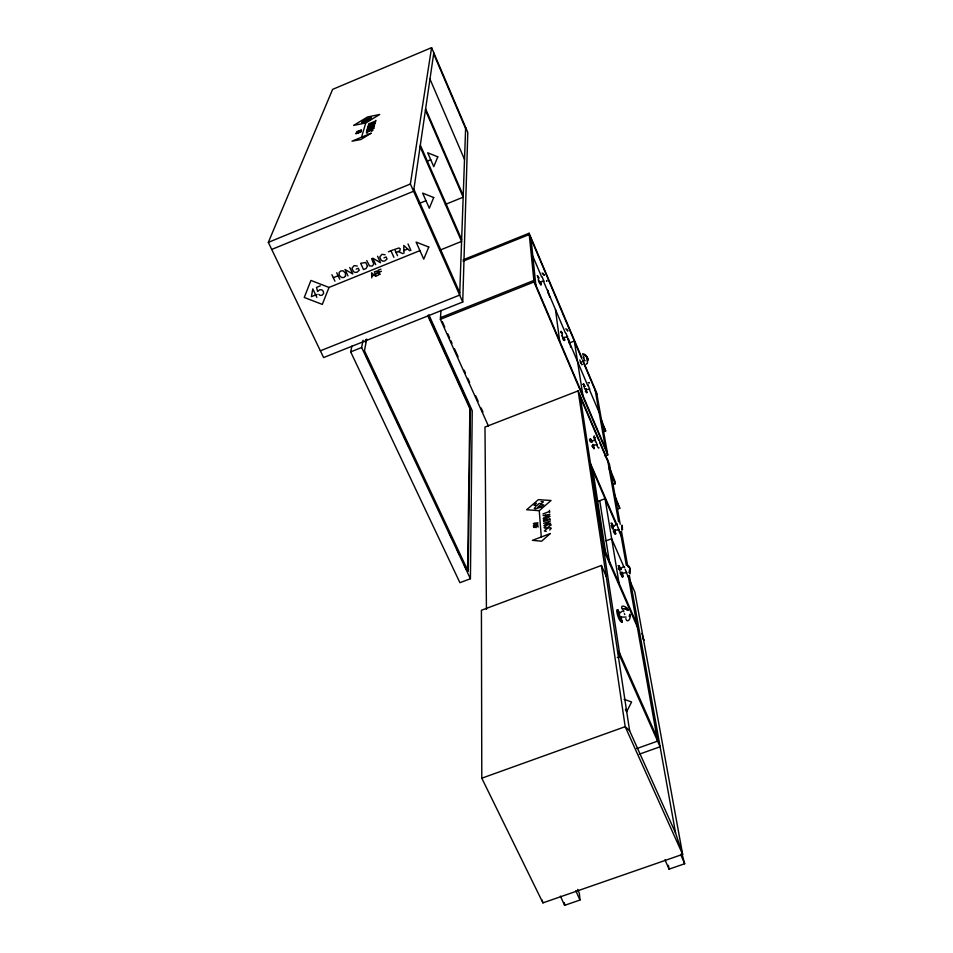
<?xml version="1.0" encoding="UTF-8"?>
<svg xmlns="http://www.w3.org/2000/svg" width="953" height="953" viewBox="0 0 953 953"><rect width="100%" height="100%" fill="white"/><g stroke="black" fill="none" stroke-linecap="round" stroke-linejoin="round"><path stroke-width="1.43" d="M351.907 346.082L350.692 351.883L459.918 582.688L470.413 578.745L472.235 410.707L428.933 315.002M467.554 570.216L469.877 408.694L427.694 315.514M428.266 315.288L470.448 408.468L468.233 571.431L364.475 350.716L366.655 339.125M587.584 360.508C588.144 357.47 585.678 353.944 582.617 353.706M462.729 302.006L467.792 132.443L431.59 47.65L332.621 89.368L268.329 242.372L323.603 357.566L462.729 302.006L410.374 184.012L431.59 47.65M465.66 127.44L459.668 295.096L320.363 350.811M488.46 426.086L440.381 319.315L441.001 310.285M623.548 610.349L623.786 611.766M622.297 573.027L622.238 572.741M433.806 52.82L413.59 191.255L271.724 249.448M617.056 524.055L617.127 525.067M630.076 573.897L629.826 568.262L628.504 566.022M365.392 342.318L365.94 339.411M470.413 578.745L361.64 347.511L363.057 340.221M621.011 618.437L621.249 617.508L622.071 622.095C618.08 622.261 613.958 602.725 619.379 612.445M622.071 622.095L622.249 621.201M546.665 281.278L546.843 280.456L546.534 281.183M587.501 361.306L587.465 357.947L587.405 362.998M582.402 364.463L581.521 364.749M375.53 121.567L375.863 120.34M370.491 124.938L370.765 124.009M629.492 616.46L629.778 614.208L629.349 616.472M361.532 137.22L365.773 122.949L379.735 114.479L367.536 116.981L353.611 125.391L365.773 122.949M364.749 120.674L365.166 119.292L371.515 117.553L362.14 121.46M360.734 132.407L360.949 131.717L356.231 133.682M621.94 529.344L621.94 525.151M358.554 133.241L358.733 132.646M358.9 132.11C367.441 127.857 348.381 137.506 359.031 131.681M358.304 131.669L358.495 131.037M593.302 444.67L593.231 445.921L593.397 445.015M329.023 287.437L322.293 304.4L304.257 297.467L310.928 280.444L329.023 287.437L419.939 250.615M586.262 389.598L586.202 389.229M621.701 530.011L622.095 525.568L622.512 529.82M629.397 572.777L629.826 568.202L629.278 572.765M535.872 525.627L534.633 526.747L533.549 526.509L533.489 525.722L537.826 524.079L536.968 525.758L535.812 524.841M376.983 273.082L377.662 271.605L376.959 271.069L374.398 271.819L376.328 276.013L378.829 274.809L378.21 273.106L375.291 273.761M587.072 363.569L586.143 364.272M539.255 510.701L551.013 500.492L538.397 499.646L526.652 509.748L539.255 510.701L541.292 536.992M586.071 390.206L586.226 389.42M549.762 530.035L551.227 528.331L550.655 527.759L547.725 528.165L544.33 530.94L546.212 531.452M535.836 506.782L534.264 508.425L535.133 508.938L540.839 507.163L543.698 504.852L540.649 504.804L537.945 507.032L540.839 507.163M591.932 441.453L595.268 439.416M616.936 523.971L613.494 526.378M599.092 447.827L598.353 447.993L597.019 445.587M619.474 613.053L622.535 611.028M625.823 618.64C627.038 623.846 631.148 618.842 629.957 615.269M536.408 503.267L534.049 505.376L536.861 505.519L539.136 503.446L541.28 503.72L543.413 501.826L541.101 501.54M396.114 252.569L399.819 250.83L400.248 248.864L399.081 247.959L394.673 249.4L397.556 255.738M533.466 525.377L537.885 522.756L533.346 523.59M543.293 518.253L549.869 514.346L543.079 515.621M371.527 131.311C377.698 127.237 361.83 133.742 367.691 132.943M369.347 120.042L371.146 118.839L361.735 122.77L367.477 120.364L364.868 120.936M367.953 126.225L375.351 122.484L368.358 124.807M356.589 132.527L361.556 130.025L356.899 131.562M610.885 523.257L611.933 523.316L613.637 526.58M617.997 565.725L619.105 565.748L620.594 568.548M537.242 275.572L538.731 277.645M368.62 123.902L375.696 120.948M367.87 126.499L375.053 123.509L367.644 127.273L374.648 125.01L367.429 128.024M367.143 129L374.303 126.022L366.798 130.216L373.981 127.214M426.622 161.438L430.732 159.735M268.329 242.372L410.374 184.012M419.106 203.513L425.979 200.702M445.396 204.418L463.17 197.176L425.431 110.179M388.407 251.818L393.494 249.746M333.324 277.716L338.148 275.762M356.184 269.115L358.316 268.246L359.233 270.247L357.089 272.201L355.219 272.439L353.492 271.665L351.943 268.305L354.051 265.637L357.28 266.03M383.976 257.846L386.108 256.976L387.025 258.978L384.869 260.943L382.987 261.182L381.271 260.395L379.723 257.024L381.855 254.356L385.095 254.749M403.905 250.544L407.705 249.007M320.327 285.84L316.515 287.389L317.635 291.558L319.553 289.807L321.876 289.831L323.341 291.368L323.603 293.476L322.019 295.299L320.077 295.382L318.838 294.406M317.099 294.358L311.393 296.669L312.81 288.89L316.849 297.384M380.914 269.127L378.186 270.235L380.14 274.476M379.103 272.224L381.474 271.26M371.694 276.12L374.207 275.107M439.512 250.329L461.586 241.395L420.094 146.714M463.122 259.812L529.118 233.235L581.628 357.375M463.087 261.17L529.249 234.533L581.89 358.947M350.692 351.883L361.64 347.511M440.5 317.671L533.871 280.444L607.418 452.973M440.381 319.315L534.025 281.993L529.118 233.235M570.633 347.13L569.977 342.758L574.314 341.055L582.891 395.447M620.2 524.233L609.432 464.206L578.137 390.885L484.982 427.051L486.435 609.443M602.951 432.019L605.679 430.97L601.081 419.01M605.024 455.999L607.776 454.95L596.638 392.839L582.783 360.103M612.731 484.66L615.304 483.683L614.792 480.872L609.324 467.244M542.936 513.953L549.536 511.451M543.329 518.766L550.036 516.228L543.448 520.195L550.286 519.04L543.567 521.577M596.959 501.743L605.048 498.681L619.033 583.212M543.71 523.388L550.381 520.862L543.901 525.615L550.584 523.078M533.62 527.497L538.004 525.83L538.1 527.104M617.127 509.283L619.784 508.271L614.471 494.464M606.084 540.816L611.671 538.719L623.858 566.821M606.251 576.529L601.403 565.474L481.42 610.254L481.789 778.196L542.936 902.872L682.646 854.353L634.877 592.206L630.636 582.426M619.486 612.862L618.914 612.648L619.712 613.291M617.33 657.63L620.093 656.617L580.043 395.352M481.789 778.196L625.192 726.674L629.599 730.701L675.57 832.993L682.646 854.353L625.192 726.674L601.403 565.474M636.723 748.581L657.606 741.124L628.158 575.6M639.26 754.204L660.107 746.771L617.484 650.732M560.412 896.106L564.605 905.35L579.972 900.025L579.4 893.473L577.721 889.399M664.98 859.785L669.054 869.172L684.671 863.752L681.836 853.233M622.392 608.741L624.787 608.657M540.375 281.743L544.008 281.183M564.033 337.422L567.631 336.897M594.517 435.962C592.945 436.129 594.053 438.952 595.494 437.582L594.124 437.915L595.411 441.704M586.238 389.646L589.788 389.134M597.317 444.765L593.266 445.027M614.935 530.285L619.14 529.737M621.987 572.503L622.226 573.194L626.717 572.598M626.109 617.079L621.022 617.079M582.819 354.981L584.07 355.04M623.965 608.61L624.834 608.717M398.509 251.604L402.845 253.653M588.168 382.594L588.799 382.701M565.701 328.845L567.083 329.393M542.043 273.046L543.448 273.606M588.751 382.606L589.442 382.903M542.924 274.428L544.342 275.072M624.108 699.299L631.589 701.992L626.597 711.855L625.466 709.33M625.704 608.955L627.801 610.313M625.68 608.896L627.789 610.289M567.249 330.512L567.988 330.917L567.214 330.405M543.532 274.524L544.306 274.976M626.169 607.895L626.919 608.455M615.138 533.096L615.757 533.597L614.399 531.786M622.5 576.16L621.725 574.838M621.475 621.034L618.318 613.887L617.651 609.622L621.523 620.844M375.577 276.322L371.587 272.784L371.753 277.871M409.766 250.842L403.786 245.493L403.977 253.2M626.586 608.181L627.741 609.515M627.074 608.55L628.087 609.789M627.646 609.241C626.967 606.549 619.367 603.809 622.309 609.146M628.194 565.737L629.623 567.785L628.11 565.474M620.903 569.215L620.069 568.572L620.641 569.12M626.597 572.539L625.144 569.334M613.387 526.497L612.684 525.317L613.172 526.401M619.021 529.665L618.271 528.176M567.511 336.743L566.821 335.313M584.797 360.913L584.951 360.639M622.547 575.946L620.665 572.396M621.082 569.572C619.784 568.524 625.061 564.784 624.608 567.726M620.844 569.501L619.879 567.797L620.391 568.929M585.321 391.254L586.845 392.85L585.952 388.884M615.173 532.858L614.161 530.761M538.862 278.502L538.171 277.132L538.576 277.966M562.52 334.169L561.829 332.776L562.21 333.574M584.713 386.382L584.01 384.964L584.38 385.727M597.019 444.336L595.625 440.977M563.759 338.518C565.963 341.412 563.056 341.162 562.556 337.779M589.514 388.705L587.941 384.619M562.365 333.252L561.043 331.263L560.543 332.12M563.485 338.351L564.736 340.245L564.236 337.958M585.726 390.67L586.929 392.445L586 390.837M539.767 282.576L540.994 285.007L538.802 281.957M591.944 442.097L591.36 440.87L591.825 441.906M642.644 637.76L643.894 640.356L641.929 633.542M543.675 280.658L542.186 276.906M540.041 282.731L541.078 284.59L540.625 282.422M583.784 357.601L583.296 356.708L584.582 360.448M331.918 274.714L334.944 281.171M366.274 356.386L368.811 361.771M373.874 372.54L376.399 377.924M381.462 388.681L383.999 394.065M389.062 404.834L391.588 410.219M396.651 420.976L399.188 426.36M404.251 437.129L408.682 446.552M449.185 532.667L451.71 538.052M456.773 548.821L459.31 554.205M464.373 564.962L466.899 570.347M336.731 272.749L339.768 279.217M347.988 275.882L344.998 269.449L352.765 273.952L349.763 267.507M614.923 497.8L619.784 508.271M581.437 362.914L580.961 361.854M375.72 264.648L372.754 258.18L380.509 262.706L377.555 256.238M371.61 258.608L373.802 264.16L372.242 266.054L369.526 265.887L366.738 260.574M600.807 420.261L605.679 430.97M613.351 531.262L614.78 534.037L615.65 534.085L614.911 529.916M390.944 250.782L393.899 257.274M408.003 243.944L410.898 250.389M442.323 321.709L444.741 327.105M447.779 333.848L449.602 337.898M450.817 340.59L452.032 343.283M454.45 348.679L458.095 356.767M464.171 370.252L465.374 372.945M467.804 378.341L469.626 382.379M475.702 395.864L478.12 401.261M481.158 408.003L482.98 412.041M575.791 890.757L579.972 900.025M592.635 445.539L594.16 448.386L592.397 445.492M591.873 445.98L594.076 448.839L593.076 444.301M413.876 189.266L459.751 292.702M619.545 652.984L656.903 737.229M580.758 361.83L581.175 362.759M580.306 362.223L580.782 363.319M592.027 441.668C591.587 438.07 588.037 437.987 590.288 441.775M420.333 145.106L461.657 239.453M603.32 547.213L636.723 623.738M603.761 550.06L637.271 626.8M584.999 386.489L583.57 383.725L582.807 384.464M425.622 108.845L463.229 195.556M626.181 572.169L628.504 577.518M590.479 463.408L616.019 522.661M590.824 465.683L615.948 523.936M618.187 529.153L621.106 535.896M612.696 528.415L613.255 529.713M429.97 79.099L464.516 159.425M680.621 854.353L684.671 863.752M433.663 53.785L465.612 128.607M580.329 397.234L598.734 440.346M599.89 443.038L607.943 461.895M584.808 389.169L584.26 387.621M534.025 281.993L607.776 454.95M582.807 361.104L596.923 394.494M580.306 361.378L579.781 359.912M569.977 342.758L568.25 338.684L568.893 343.032M532.858 256.25L541.554 276.751M543.293 280.849L565.355 332.835M567.095 336.945L587.798 385.727M589.502 389.753L599.163 412.53M620.891 572.372L621.487 573.789M609.193 469.007L615.304 483.683M620.01 572.801L622.44 577.351L623.202 576.398L622.333 573.087M566.535 334.622L566.034 333.276M617.949 527.402L617.353 525.782M624.382 613.577L624.751 614.53M613.065 527.986L611.85 523.388L612.874 528.117M612.16 528.272L611.218 525.401M584.153 386.168L583.581 384.047L583.558 384.798M583.748 385.5L584.046 386.43M618.366 568.107L618.831 569.537M586.059 389.956L586.357 390.873L585.964 389.539M561.877 333.788L561.341 331.739L561.484 333.145M591.134 441.608L590.538 438.904L591.015 441.882M538.135 277.931L537.635 275.965L537.754 277.335M540.303 282.302L540.577 283.196L540.148 281.743M614.649 530.273L615.007 531.417L614.578 529.987M621.88 572.026L622.083 572.67M621.952 573.015L622.345 574.254L622.118 572.967M619.784 569.334L619.021 565.868L619.641 569.596M593.1 445.122L593.516 446.54L593.457 445.158M542.102 900.025L542.936 902.872M614.804 529.523L614.709 530.476M614.673 529.713L614.888 530.356M621.142 616.817L621.332 617.723M620.82 617.199L621.034 618.235M621.511 531.548L627.813 566.69M629.385 575.469L675.57 832.993M595.244 390.516L605.596 448.696M607.585 459.87L618.592 521.756M620.343 531.655L626.335 565.343M619.807 570.549L619.926 571.192M668.398 865.312L669.054 869.172M621.189 617.175L621.237 618.092M599.747 500.694L609.717 563.831M592.921 470.544L605.643 552.514M578.137 390.885L629.599 730.701M555.468 309.534L559.649 340.912M549.798 297.241L547.665 290.153L548.023 293.071M531.047 238.786L535.824 285.042M549.428 510.32L549.643 512.607M545.414 515.18L545.557 516.907M564.414 902.717L564.605 905.35M535.943 526.616L536.027 527.712M534.907 523.304L534.99 524.472M367.524 266.09L366.012 268.579L363.558 269.58L360.651 263.302L365.69 262.504L367.524 266.09M437.784 156.828L433.77 166.668L427.694 152.778L437.784 156.828M433.71 197.533L429.315 208.242L422.632 193.125L433.71 197.533M428.767 247.041L423.751 259.133L416.104 242.074L428.767 247.041M550.905 524.972L547.594 527.664L545.009 528.212L544.056 527.557L547.57 524.758L550.155 524.293L550.905 524.972M345.594 275.858L343.914 277.537L341.472 277.466L339.244 275.274L339.149 272.415L340.84 270.962L343.116 270.807L345.343 273.058L345.594 275.858M373.862 128.19L369.955 130.49L366.488 131.264L370.622 128.869L373.862 128.19M550.179 533.632L541.626 541.209L532.417 540.339L550.179 533.632M371.098 133.229L360.853 139.519L351.991 141.187L371.098 133.229M585.428 355.719L584.737 355.338L587.31 357.601L585.428 355.719M538.921 281.254L538.374 279.705L538.921 281.254M562.604 336.933L562.056 335.396L562.604 336.933M618.485 613.601L618.009 612.064L618.485 613.708M584.153 386.263L583.82 385.155L584.153 386.263M612.553 526.652L612.148 525.27L612.553 526.652M587.703 359.877L587.465 357.971L587.703 359.877M622.38 527.902L622.083 525.627L622.38 527.902"/></g></svg>
